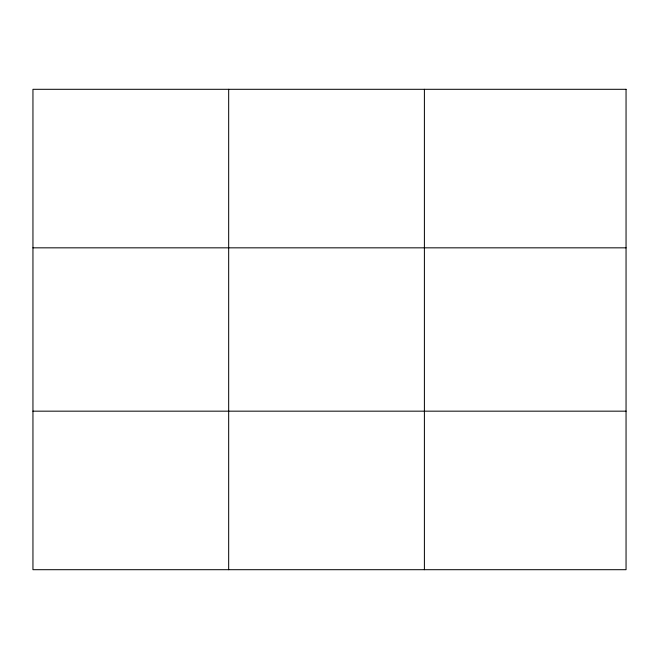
<?xml version="1.0" encoding="UTF-8"?>
<svg xmlns="http://www.w3.org/2000/svg" width="659" height="659" viewBox="0 0 659 659"><rect width="100%" height="100%" fill="white"/><g stroke="black" fill="none" stroke-linecap="round" stroke-linejoin="round"><path stroke-width="0.99" d="M228.673 89.303L228.673 569.697M424.396 89.303L424.396 569.697M32.95 247.833L626.05 247.833M32.95 411.167L626.05 411.167M626.05 89.303L626.05 569.697L32.95 569.697L32.95 89.303L626.05 89.303"/></g></svg>
